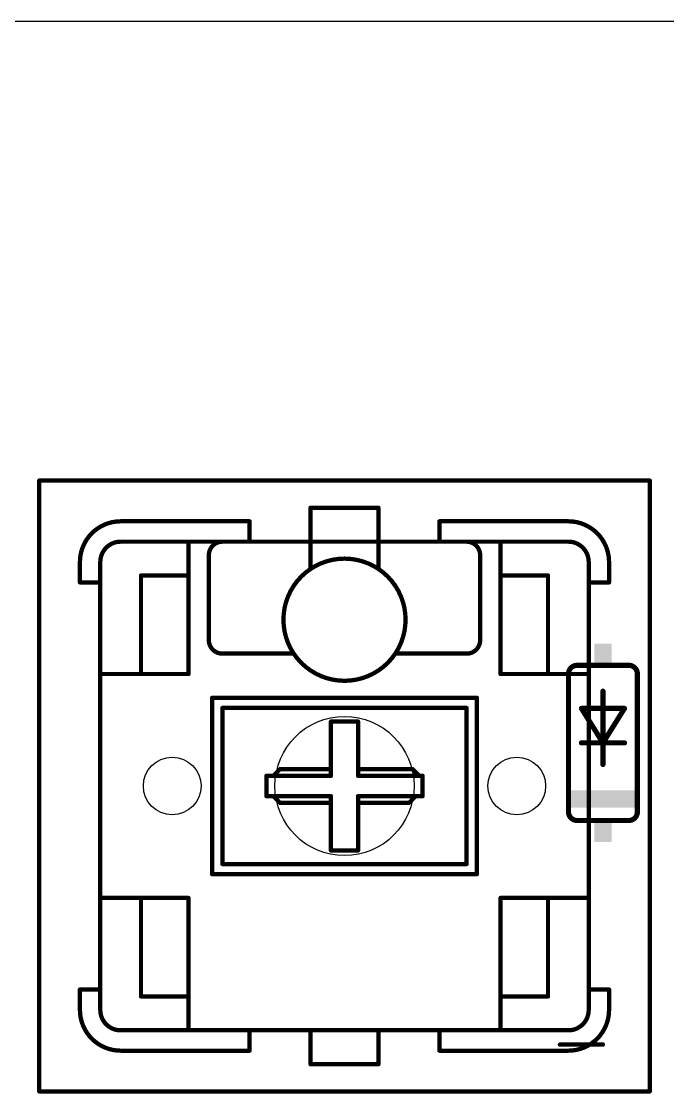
# Model space of a CAD drawing. Extents: x 0 to 155, y -1 to 106.
# Drawn here: x 20.95 to 40, y 74.76 to 106.35 of the extents above; entities that cross this region are included whole.
import ezdxf

# ---------------------------------------------------------------- set-up
doc = ezdxf.new("R2010")
doc.units = 0
doc.layers.add('20', color=7, linetype='CONTINUOUS')
doc.layers.add('21', color=253, linetype='CONTINUOUS')

# ---------------------------------------------------------------- blocks, each defined once
blk = doc.blocks.new('RECT')
blk.add_solid([(-0.5, -0.5), (0.5, -0.5), (-0.5, 0.5), (0.5, 0.5)])

msp = doc.modelspace()

# ---------------------------------------------------------------- linework, layer by layer
at = {"layer": '20'}
msp.add_line((154.92, 106.35), (0, 106.35), dxfattribs=at)
for centre, radius in [((30.48, 83.82), 2.05), ((25.4, 83.82), 0.85), ((35.56, 83.82), 0.85)]:
    msp.add_circle(centre, radius, dxfattribs=at)
at = {"layer": '21'}
for points, const_width in [([(21.48, 92.82), (39.48, 92.82)], 0.127), ([(21.48, 74.82), (21.48, 92.82)], 0.127), ([(39.48, 92.82), (39.48, 74.82)], 0.127), ([(29.48, 92.02), (31.48, 92.02)], 0.127), ([(29.48, 91.02), (29.48, 92.02)], 0.127), ([(31.48, 91.02), (31.48, 92.02)], 0.127), ([(23.88, 91.62), (27.68, 91.62)], 0.127), ([(27.68, 91.02), (27.68, 91.62)], 0.127), ([(33.28, 91.62), (37.08, 91.62)], 0.127), ([(33.28, 91.02), (33.28, 91.62)], 0.127), ([(23.88, 91.02), (27.68, 91.02)], 0.127), ([(25.88, 91.02), (25.88, 90.02)], 0.127), ([(27.68, 91.02), (29.48, 91.02)], 0.127), ([(29.48, 91.02), (31.48, 91.02)], 0.127), ([(29.48, 90.22), (29.48, 91.02)], 0.127), ([(31.48, 91.02), (33.28, 91.02)], 0.127), ([(31.48, 91.02), (31.48, 90.22)], 0.127), ([(33.28, 91.02), (37.08, 91.02)], 0.127), ([(35.08, 91.02), (35.08, 90.02)], 0.127), ([(26.48, 88.12), (26.48, 90.62)], 0.127), ([(34.48, 88.12), (34.48, 90.62)], 0.127), ([(22.68, 89.82), (22.68, 90.42)], 0.127), ([(23.28, 89.82), (23.28, 90.42)], 0.127), ([(37.68, 90.42), (37.68, 89.82)], 0.127), ([(38.28, 90.42), (38.28, 89.82)], 0.127), ([(24.48, 90.02), (24.48, 87.12)], 0.127), ([(25.88, 90.02), (24.48, 90.02)], 0.127), ([(25.88, 90.02), (25.88, 87.12)], 0.127), ([(35.08, 90.02), (35.08, 87.12)], 0.127), ([(36.48, 90.02), (35.08, 90.02)], 0.127), ([(36.48, 90.02), (36.48, 87.12)], 0.127), ([(23.28, 89.82), (22.68, 89.82)], 0.127), ([(23.28, 77.82), (23.28, 89.82)], 0.127), ([(37.68, 89.82), (37.68, 77.82)], 0.127), ([(37.68, 89.82), (38.28, 89.82)], 0.127), ([(26.88, 87.72), (28.98, 87.72)], 0.127), ([(31.98, 87.72), (34.08, 87.72)], 0.127), ([(37.084, 83.058), (37.084, 87.122)], 0.1524), ([(37.338, 87.376), (38.862, 87.376)], 0.1524), ([(39.116, 83.058), (39.116, 87.122)], 0.1524), ([(24.48, 87.12), (23.28, 87.12)], 0.127), ([(25.88, 87.12), (24.48, 87.12)], 0.127), ([(36.48, 87.12), (35.08, 87.12)], 0.127), ([(37.68, 87.12), (36.48, 87.12)], 0.127), ([(38.1, 85.09), (38.1, 86.614)], 0.1524), ([(26.58, 81.22), (26.58, 86.42)], 0.127), ([(26.58, 86.42), (34.38, 86.42)], 0.127), ([(34.38, 86.42), (34.38, 81.22)], 0.127), ([(26.88, 81.52), (26.88, 86.12)], 0.127), ([(26.88, 86.12), (34.08, 86.12)], 0.127), ([(34.08, 86.12), (34.08, 81.52)], 0.127), ([(37.465, 86.106), (38.735, 86.106)], 0.1524), ([(38.1, 85.09), (37.465, 86.106)], 0.1524), ([(38.735, 86.106), (38.1, 85.09)], 0.1524), ([(30.08, 84.32), (30.08, 85.72)], 0.127), ([(30.08, 85.72), (30.88, 85.72)], 0.127), ([(30.88, 85.72), (30.88, 84.32)], 0.127), ([(37.465, 85.09), (38.1, 85.09)], 0.1524), ([(38.1, 84.455), (38.1, 85.09)], 0.1524), ([(38.1, 85.09), (38.735, 85.09)], 0.1524), ([(28.58, 84.32), (28.38, 84.12)], 0.127), ([(30.08, 84.32), (28.58, 84.32)], 0.127), ([(30.08, 84.12), (30.08, 84.32)], 0.127), ([(30.88, 84.32), (30.88, 84.12)], 0.127), ([(32.48, 84.32), (30.88, 84.32)], 0.127), ([(32.68, 84.12), (32.48, 84.32)], 0.127), ([(28.18, 83.52), (28.18, 84.12)], 0.127), ([(28.18, 84.12), (28.38, 84.12)], 0.127), ([(28.38, 84.12), (30.08, 84.12)], 0.127), ([(30.88, 84.12), (32.68, 84.12)], 0.127), ([(32.78, 84.12), (32.68, 84.12)], 0.127), ([(32.78, 84.12), (32.78, 83.52)], 0.127), ([(28.38, 83.52), (28.18, 83.52)], 0.127), ([(30.08, 83.52), (28.38, 83.52)], 0.127), ([(28.38, 83.52), (28.58, 83.32)], 0.127), ([(30.08, 83.32), (30.08, 83.52)], 0.127), ([(32.58, 83.52), (30.88, 83.52)], 0.127), ([(30.88, 83.52), (30.88, 83.32)], 0.127), ([(32.58, 83.52), (32.38, 83.32)], 0.127), ([(32.78, 83.52), (32.58, 83.52)], 0.127), ([(30.08, 83.32), (28.58, 83.32)], 0.127), ([(30.08, 81.92), (30.08, 83.32)], 0.127), ([(30.88, 83.32), (30.88, 81.92)], 0.127), ([(32.38, 83.32), (30.88, 83.32)], 0.127), ([(37.338, 82.804), (38.862, 82.804)], 0.1524), ([(30.88, 81.92), (30.08, 81.92)], 0.127), ([(34.08, 81.52), (26.88, 81.52)], 0.127), ([(34.38, 81.22), (26.58, 81.22)], 0.127), ([(24.48, 80.52), (23.28, 80.52)], 0.127), ([(25.88, 80.52), (24.48, 80.52)], 0.127), ([(24.48, 80.52), (24.48, 77.62)], 0.127), ([(25.88, 80.52), (25.88, 77.62)], 0.127), ([(36.48, 80.52), (35.08, 80.52)], 0.127), ([(35.08, 80.52), (35.08, 77.62)], 0.127), ([(37.68, 80.52), (36.48, 80.52)], 0.127), ([(36.48, 80.52), (36.48, 77.62)], 0.127), ([(22.68, 77.22), (22.68, 77.82)], 0.127), ([(23.28, 77.82), (22.68, 77.82)], 0.127), ([(23.28, 77.22), (23.28, 77.82)], 0.127), ([(37.68, 77.82), (37.68, 77.22)], 0.127), ([(37.68, 77.82), (38.28, 77.82)], 0.127), ([(38.28, 77.82), (38.28, 77.22)], 0.127), ([(25.88, 77.62), (24.48, 77.62)], 0.127), ([(25.88, 77.62), (25.88, 76.62)], 0.127), ([(35.08, 77.62), (35.08, 76.62)], 0.127), ([(36.48, 77.62), (35.08, 77.62)], 0.127), ([(27.68, 76.62), (23.88, 76.62)], 0.127), ([(29.48, 76.62), (27.68, 76.62)], 0.127), ([(27.68, 76.02), (27.68, 76.62)], 0.127), ([(33.28, 76.62), (29.48, 76.62)], 0.127), ([(29.48, 75.62), (29.48, 76.62)], 0.127), ([(31.48, 75.62), (31.48, 76.62)], 0.127), ([(37.08, 76.62), (33.28, 76.62)], 0.127), ([(33.28, 76.02), (33.28, 76.62)], 0.127), ([(36.83, 76.2), (38.1, 76.2)], 0.127), ([(27.68, 76.02), (23.88, 76.02)], 0.127), ([(37.08, 76.02), (33.28, 76.02)], 0.127), ([(29.48, 75.62), (31.48, 75.62)], 0.127), ([(39.48, 74.82), (21.48, 74.82)], 0.127)]:
    msp.add_lwpolyline(points, dxfattribs=dict(at, const_width=const_width))
for points, const_width in [([(21.48, 92.8518, 1), (21.48, 92.7883)], 0.0635), ([(21.5117, 92.82, 1), (21.4483, 92.82)], 0.0635), ([(39.5118, 92.82, 1), (39.4483, 92.82)], 0.0635), ([(39.48, 92.7883, 1), (39.48, 92.8518)], 0.0635), ([(29.48, 92.0518, 1), (29.48, 91.9883)], 0.0635), ([(29.5117, 92.02, 1), (29.4483, 92.02)], 0.0635), ([(31.5117, 92.02, 1), (31.4483, 92.02)], 0.0635), ([(31.48, 91.9883, 1), (31.48, 92.0518)], 0.0635), ([(23.88, 91.62, 0.4142), (22.68, 90.42)], 0.127), ([(23.88, 91.6518, 1), (23.88, 91.5883)], 0.0635), ([(23.88, 91.5883, 1), (23.88, 91.6518)], 0.0635), ([(27.7117, 91.62, 1), (27.6483, 91.62)], 0.0635), ([(27.68, 91.5883, 1), (27.68, 91.6518)], 0.0635), ([(33.3118, 91.62, 1), (33.2482, 91.62)], 0.0635), ([(33.28, 91.6518, 1), (33.28, 91.5883)], 0.0635), ([(38.28, 90.42, 0.4142), (37.08, 91.62)], 0.127), ([(37.08, 91.6518, 1), (37.08, 91.5883)], 0.0635), ([(37.08, 91.5883, 1), (37.08, 91.6518)], 0.0635), ([(23.88, 91.02, 0.4142), (23.28, 90.42)], 0.127), ([(23.88, 91.0518, 1), (23.88, 90.9883)], 0.0635), ([(23.88, 90.9883, 1), (23.88, 91.0518)], 0.0635), ([(25.9118, 91.02, 1), (25.8483, 91.02)], 0.0635), ([(26.88, 91.02, 0.4142), (26.48, 90.62)], 0.127), ([(26.88, 90.9883, 1), (26.88, 91.0518)], 0.0635), ([(27.68, 91.0518, 1), (27.68, 90.9883)], 0.0635), ([(27.6483, 91.02, 1), (27.7117, 91.02)], 0.0635), ([(27.68, 90.9883, 1), (27.68, 91.0518)], 0.0635), ([(29.48, 91.0518, 1), (29.48, 90.9883)], 0.0635), ([(29.5117, 91.02, 1), (29.4483, 91.02)], 0.0635), ([(29.4483, 91.02, 1), (29.5117, 91.02)], 0.0635), ([(29.48, 90.9883, 1), (29.48, 91.0518)], 0.0635), ([(31.48, 91.0518, 1), (31.48, 90.9883)], 0.0635), ([(31.5117, 91.02, 1), (31.4483, 91.02)], 0.0635), ([(31.4483, 91.02, 1), (31.5117, 91.02)], 0.0635), ([(31.48, 90.9883, 1), (31.48, 91.0518)], 0.0635), ([(33.2482, 91.02, 1), (33.3118, 91.02)], 0.0635), ([(33.28, 91.0518, 1), (33.28, 90.9883)], 0.0635), ([(33.28, 90.9883, 1), (33.28, 91.0518)], 0.0635), ([(34.08, 91.0518, 1), (34.08, 90.9883)], 0.0635), ([(34.48, 90.62, 0.4142), (34.08, 91.02)], 0.127), ([(35.1118, 91.02, 1), (35.0482, 91.02)], 0.0635), ([(37.08, 91.0518, 1), (37.08, 90.9883)], 0.0635), ([(37.68, 90.42, 0.4142), (37.08, 91.02)], 0.127), ([(37.08, 90.9883, 1), (37.08, 91.0518)], 0.0635), ([(26.5117, 90.62, 1), (26.4483, 90.62)], 0.0635), ([(34.5118, 90.62, 1), (34.4483, 90.62)], 0.0635), ([(22.7117, 90.42, 1), (22.6483, 90.42)], 0.0635), ([(22.6483, 90.42, 1), (22.7117, 90.42)], 0.0635), ([(23.3117, 90.42, 1), (23.2483, 90.42)], 0.0635), ([(23.2483, 90.42, 1), (23.3117, 90.42)], 0.0635), ([(26.4483, 90.62, 1), (26.5117, 90.62)], 0.0635), ([(30.48, 90.52, 1), (30.48, 86.92)], 0.127), ([(30.48, 90.5518, 1), (30.48, 90.4883)], 0.0635), ([(30.48, 86.92, 1), (30.48, 90.52)], 0.127), ([(30.48, 90.4883, 1), (30.48, 90.5518)], 0.0635), ([(34.4483, 90.62, 1), (34.5118, 90.62)], 0.0635), ([(37.7118, 90.42, 1), (37.6482, 90.42)], 0.0635), ([(37.6482, 90.42, 1), (37.7118, 90.42)], 0.0635), ([(38.3118, 90.42, 1), (38.2482, 90.42)], 0.0635), ([(38.2482, 90.42, 1), (38.3118, 90.42)], 0.0635), ([(24.48, 90.0518, 1), (24.48, 89.9883)], 0.0635), ([(24.5117, 90.02, 1), (24.4483, 90.02)], 0.0635), ([(25.9118, 90.02, 1), (25.8483, 90.02)], 0.0635), ([(25.8483, 90.02, 1), (25.9118, 90.02)], 0.0635), ([(25.88, 89.9883, 1), (25.88, 90.0518)], 0.0635), ([(29.4483, 90.22, 1), (29.5117, 90.22)], 0.0635), ([(31.4483, 90.22, 1), (31.5117, 90.22)], 0.0635), ([(35.1118, 90.02, 1), (35.0482, 90.02)], 0.0635), ([(35.0482, 90.02, 1), (35.1118, 90.02)], 0.0635), ([(35.08, 90.0518, 1), (35.08, 89.9883)], 0.0635), ([(36.5118, 90.02, 1), (36.4483, 90.02)], 0.0635), ([(36.48, 89.9883, 1), (36.48, 90.0518)], 0.0635), ([(22.68, 89.8518, 1), (22.68, 89.7883)], 0.0635), ([(22.6483, 89.82, 1), (22.7117, 89.82)], 0.0635), ([(23.3117, 89.82, 1), (23.2483, 89.82)], 0.0635), ([(23.2483, 89.82, 1), (23.3117, 89.82)], 0.0635), ([(23.28, 89.7883, 1), (23.28, 89.8518)], 0.0635), ([(37.7118, 89.82, 1), (37.6482, 89.82)], 0.0635), ([(37.68, 89.8518, 1), (37.68, 89.7883)], 0.0635), ([(37.6482, 89.82, 1), (37.7118, 89.82)], 0.0635), ([(38.2482, 89.82, 1), (38.3118, 89.82)], 0.0635), ([(38.28, 89.7883, 1), (38.28, 89.8518)], 0.0635), ([(26.48, 88.12, 0.4142), (26.88, 87.72)], 0.127), ([(26.5117, 88.12, 1), (26.4483, 88.12)], 0.0635), ([(26.4483, 88.12, 1), (26.5117, 88.12)], 0.0635), ([(34.08, 87.72, 0.4142), (34.48, 88.12)], 0.127), ([(34.5118, 88.12, 1), (34.4483, 88.12)], 0.0635), ([(34.4483, 88.12, 1), (34.5118, 88.12)], 0.0635), ([(26.88, 87.7518, 1), (26.88, 87.6882)], 0.0635), ([(26.88, 87.6882, 1), (26.88, 87.7518)], 0.0635), ([(28.98, 87.6882, 1), (28.98, 87.7518)], 0.0635), ([(31.98, 87.7518, 1), (31.98, 87.6882)], 0.0635), ([(34.08, 87.7518, 1), (34.08, 87.6882)], 0.0635), ([(34.08, 87.6882, 1), (34.08, 87.7518)], 0.0635), ([(37.338, 87.376, 0.4142), (37.084, 87.122)], 0.1524), ([(37.1221, 87.122, 1), (37.0459, 87.122)], 0.0762), ([(37.338, 87.4141, 1), (37.338, 87.3379)], 0.0762), ([(37.338, 87.3379, 1), (37.338, 87.4141)], 0.0762), ([(39.116, 87.122, 0.4142), (38.862, 87.376)], 0.1524), ([(38.862, 87.4141, 1), (38.862, 87.3379)], 0.0762), ([(38.862, 87.3379, 1), (38.862, 87.4141)], 0.0762), ([(39.1541, 87.122, 1), (39.0779, 87.122)], 0.0762), ([(23.28, 87.1518, 1), (23.28, 87.0883)], 0.0635), ([(24.48, 87.1518, 1), (24.48, 87.0883)], 0.0635), ([(24.4483, 87.12, 1), (24.5117, 87.12)], 0.0635), ([(24.48, 87.0883, 1), (24.48, 87.1518)], 0.0635), ([(25.8483, 87.12, 1), (25.9118, 87.12)], 0.0635), ([(25.88, 87.0883, 1), (25.88, 87.1518)], 0.0635), ([(30.48, 86.9518, 1), (30.48, 86.8882)], 0.0635), ([(30.48, 86.8882, 1), (30.48, 86.9518)], 0.0635), ([(35.0482, 87.12, 1), (35.1118, 87.12)], 0.0635), ([(35.08, 87.1518, 1), (35.08, 87.0883)], 0.0635), ([(36.48, 87.1518, 1), (36.48, 87.0883)], 0.0635), ([(36.4483, 87.12, 1), (36.5118, 87.12)], 0.0635), ([(36.48, 87.0883, 1), (36.48, 87.1518)], 0.0635), ([(37.0459, 87.122, 1), (37.1221, 87.122)], 0.0762), ([(37.68, 87.0883, 1), (37.68, 87.1518)], 0.0635), ([(39.0779, 87.122, 1), (39.1541, 87.122)], 0.0762), ([(38.1381, 86.614, 1), (38.0619, 86.614)], 0.0762), ([(26.58, 86.4518, 1), (26.58, 86.3882)], 0.0635), ([(26.6118, 86.42, 1), (26.5483, 86.42)], 0.0635), ([(34.4118, 86.42, 1), (34.3483, 86.42)], 0.0635), ([(34.38, 86.3882, 1), (34.38, 86.4518)], 0.0635), ([(26.9118, 86.12, 1), (26.8483, 86.12)], 0.0635), ([(26.88, 86.1518, 1), (26.88, 86.0883)], 0.0635), ([(34.1118, 86.12, 1), (34.0482, 86.12)], 0.0635), ([(34.08, 86.0883, 1), (34.08, 86.1518)], 0.0635), ([(37.465, 86.1441, 1), (37.465, 86.0679)], 0.0762), ([(37.4973, 86.1262, 1), (37.4327, 86.0858)], 0.0762), ([(38.7673, 86.0858, 1), (38.7027, 86.1262)], 0.0762), ([(38.735, 86.0679, 1), (38.735, 86.1441)], 0.0762), ([(30.08, 85.7518, 1), (30.08, 85.6882)], 0.0635), ([(30.1118, 85.72, 1), (30.0483, 85.72)], 0.0635), ([(30.9118, 85.72, 1), (30.8483, 85.72)], 0.0635), ([(30.88, 85.6882, 1), (30.88, 85.7518)], 0.0635), ([(37.465, 85.1281, 1), (37.465, 85.0519)], 0.0762), ([(38.1381, 85.09, 1), (38.0619, 85.09)], 0.0762), ([(38.1, 85.1281, 1), (38.1, 85.0519)], 0.0762), ([(38.0677, 85.1102, 1), (38.1323, 85.0698)], 0.0762), ([(38.0619, 85.09, 1), (38.1381, 85.09)], 0.0762), ([(38.0677, 85.0698, 1), (38.1323, 85.1102)], 0.0762), ([(38.1, 85.0519, 1), (38.1, 85.1281)], 0.0762), ([(38.735, 85.0519, 1), (38.735, 85.1281)], 0.0762), ([(28.58, 84.3518, 1), (28.58, 84.2883)], 0.0635), ([(28.6025, 84.2975, 1), (28.5575, 84.3425)], 0.0635), ([(30.1118, 84.32, 1), (30.0483, 84.32)], 0.0635), ([(30.08, 84.2883, 1), (30.08, 84.3518)], 0.0635), ([(30.9118, 84.32, 1), (30.8483, 84.32)], 0.0635), ([(30.88, 84.3518, 1), (30.88, 84.2883)], 0.0635), ([(32.5025, 84.3425, 1), (32.4575, 84.2975)], 0.0635), ([(32.48, 84.2883, 1), (32.48, 84.3518)], 0.0635), ([(38.0619, 84.455, 1), (38.1381, 84.455)], 0.0762), ([(28.18, 84.1518, 1), (28.18, 84.0883)], 0.0635), ([(28.2117, 84.12, 1), (28.1483, 84.12)], 0.0635), ([(28.3575, 84.1425, 1), (28.4025, 84.0975)], 0.0635), ([(28.38, 84.1518, 1), (28.38, 84.0883)], 0.0635), ([(28.38, 84.0883, 1), (28.38, 84.1518)], 0.0635), ([(30.0483, 84.32, 1), (30.1118, 84.32)], 0.0635), ([(30.0483, 84.12, 1), (30.1118, 84.12)], 0.0635), ([(30.08, 84.0883, 1), (30.08, 84.1518)], 0.0635), ([(30.8483, 84.32, 1), (30.9118, 84.32)], 0.0635), ([(30.88, 84.1518, 1), (30.88, 84.0883)], 0.0635), ([(30.8483, 84.12, 1), (30.9118, 84.12)], 0.0635), ([(32.68, 84.1518, 1), (32.68, 84.0883)], 0.0635), ([(32.6575, 84.0975, 1), (32.7025, 84.1425)], 0.0635), ([(32.68, 84.0883, 1), (32.68, 84.1518)], 0.0635), ([(32.8118, 84.12, 1), (32.7482, 84.12)], 0.0635), ([(32.78, 84.0883, 1), (32.78, 84.1518)], 0.0635), ([(28.18, 83.5518, 1), (28.18, 83.4883)], 0.0635), ([(28.1483, 83.52, 1), (28.2117, 83.52)], 0.0635), ([(28.4025, 83.5425, 1), (28.3575, 83.4975)], 0.0635), ([(28.38, 83.5518, 1), (28.38, 83.4883)], 0.0635), ([(28.38, 83.4883, 1), (28.38, 83.5518)], 0.0635), ([(30.1118, 83.52, 1), (30.0483, 83.52)], 0.0635), ([(30.08, 83.4883, 1), (30.08, 83.5518)], 0.0635), ([(30.88, 83.5518, 1), (30.88, 83.4883)], 0.0635), ([(30.9118, 83.52, 1), (30.8483, 83.52)], 0.0635), ([(32.58, 83.5518, 1), (32.58, 83.4883)], 0.0635), ([(32.6025, 83.4975, 1), (32.5575, 83.5425)], 0.0635), ([(32.58, 83.4883, 1), (32.58, 83.5518)], 0.0635), ([(32.7482, 83.52, 1), (32.8118, 83.52)], 0.0635), ([(32.78, 83.4883, 1), (32.78, 83.5518)], 0.0635), ([(28.58, 83.3518, 1), (28.58, 83.2883)], 0.0635), ([(28.5575, 83.2975, 1), (28.6025, 83.3425)], 0.0635), ([(30.1118, 83.32, 1), (30.0483, 83.32)], 0.0635), ([(30.0483, 83.32, 1), (30.1118, 83.32)], 0.0635), ([(30.08, 83.2883, 1), (30.08, 83.3518)], 0.0635), ([(30.9118, 83.32, 1), (30.8483, 83.32)], 0.0635), ([(30.88, 83.3518, 1), (30.88, 83.2883)], 0.0635), ([(30.8483, 83.32, 1), (30.9118, 83.32)], 0.0635), ([(32.3575, 83.3425, 1), (32.4025, 83.2975)], 0.0635), ([(32.38, 83.2883, 1), (32.38, 83.3518)], 0.0635), ([(37.084, 83.058, 0.4142), (37.338, 82.804)], 0.1524), ([(37.1221, 83.058, 1), (37.0459, 83.058)], 0.0762), ([(37.0459, 83.058, 1), (37.1221, 83.058)], 0.0762), ([(38.862, 82.804, 0.4142), (39.116, 83.058)], 0.1524), ([(39.1541, 83.058, 1), (39.0779, 83.058)], 0.0762), ([(39.0779, 83.058, 1), (39.1541, 83.058)], 0.0762), ([(37.338, 82.8421, 1), (37.338, 82.7659)], 0.0762), ([(37.338, 82.7659, 1), (37.338, 82.8421)], 0.0762), ([(38.862, 82.8421, 1), (38.862, 82.7659)], 0.0762), ([(38.862, 82.7659, 1), (38.862, 82.8421)], 0.0762), ([(30.08, 81.9518, 1), (30.08, 81.8882)], 0.0635), ([(30.0483, 81.92, 1), (30.1118, 81.92)], 0.0635), ([(30.8483, 81.92, 1), (30.9118, 81.92)], 0.0635), ([(30.88, 81.8882, 1), (30.88, 81.9518)], 0.0635), ([(26.88, 81.5518, 1), (26.88, 81.4883)], 0.0635), ([(26.8483, 81.52, 1), (26.9118, 81.52)], 0.0635), ([(34.0482, 81.52, 1), (34.1118, 81.52)], 0.0635), ([(34.08, 81.4883, 1), (34.08, 81.5518)], 0.0635), ([(26.58, 81.2518, 1), (26.58, 81.1882)], 0.0635), ([(26.5483, 81.22, 1), (26.6118, 81.22)], 0.0635), ([(34.3483, 81.22, 1), (34.4118, 81.22)], 0.0635), ([(34.38, 81.1882, 1), (34.38, 81.2518)], 0.0635), ([(23.28, 80.5518, 1), (23.28, 80.4883)], 0.0635), ([(24.48, 80.5518, 1), (24.48, 80.4883)], 0.0635), ([(24.5117, 80.52, 1), (24.4483, 80.52)], 0.0635), ([(24.48, 80.4883, 1), (24.48, 80.5518)], 0.0635), ([(25.9118, 80.52, 1), (25.8483, 80.52)], 0.0635), ([(25.88, 80.4883, 1), (25.88, 80.5518)], 0.0635), ([(35.1118, 80.52, 1), (35.0482, 80.52)], 0.0635), ([(35.08, 80.5518, 1), (35.08, 80.4883)], 0.0635), ([(36.48, 80.5518, 1), (36.48, 80.4883)], 0.0635), ([(36.5118, 80.52, 1), (36.4483, 80.52)], 0.0635), ([(36.48, 80.4883, 1), (36.48, 80.5518)], 0.0635), ([(37.68, 80.4883, 1), (37.68, 80.5518)], 0.0635), ([(22.68, 77.8518, 1), (22.68, 77.7883)], 0.0635), ([(22.7117, 77.82, 1), (22.6483, 77.82)], 0.0635), ([(23.3117, 77.82, 1), (23.2483, 77.82)], 0.0635), ([(23.2483, 77.82, 1), (23.3117, 77.82)], 0.0635), ([(23.28, 77.7883, 1), (23.28, 77.8518)], 0.0635), ([(37.7118, 77.82, 1), (37.6482, 77.82)], 0.0635), ([(37.68, 77.8518, 1), (37.68, 77.7883)], 0.0635), ([(37.6482, 77.82, 1), (37.7118, 77.82)], 0.0635), ([(38.3118, 77.82, 1), (38.2482, 77.82)], 0.0635), ([(38.28, 77.7883, 1), (38.28, 77.8518)], 0.0635), ([(24.48, 77.6518, 1), (24.48, 77.5883)], 0.0635), ([(24.4483, 77.62, 1), (24.5117, 77.62)], 0.0635), ([(25.9118, 77.62, 1), (25.8483, 77.62)], 0.0635), ([(25.8483, 77.62, 1), (25.9118, 77.62)], 0.0635), ([(25.88, 77.5883, 1), (25.88, 77.6518)], 0.0635), ([(35.1118, 77.62, 1), (35.0482, 77.62)], 0.0635), ([(35.0482, 77.62, 1), (35.1118, 77.62)], 0.0635), ([(35.08, 77.6518, 1), (35.08, 77.5883)], 0.0635), ([(36.4483, 77.62, 1), (36.5118, 77.62)], 0.0635), ([(36.48, 77.5883, 1), (36.48, 77.6518)], 0.0635), ([(22.68, 77.22, 0.4142), (23.88, 76.02)], 0.127), ([(22.7117, 77.22, 1), (22.6483, 77.22)], 0.0635), ([(22.6483, 77.22, 1), (22.7117, 77.22)], 0.0635), ([(23.28, 77.22, 0.4142), (23.88, 76.62)], 0.127), ([(23.3117, 77.22, 1), (23.2483, 77.22)], 0.0635), ([(23.2483, 77.22, 1), (23.3117, 77.22)], 0.0635), ([(37.08, 76.02, 0.4142), (38.28, 77.22)], 0.127), ([(37.08, 76.62, 0.4142), (37.68, 77.22)], 0.127), ([(37.7118, 77.22, 1), (37.6482, 77.22)], 0.0635), ([(37.6482, 77.22, 1), (37.7118, 77.22)], 0.0635), ([(38.3118, 77.22, 1), (38.2482, 77.22)], 0.0635), ([(38.2482, 77.22, 1), (38.3118, 77.22)], 0.0635), ([(23.88, 76.6518, 1), (23.88, 76.5883)], 0.0635), ([(23.88, 76.5883, 1), (23.88, 76.6518)], 0.0635), ([(25.8483, 76.62, 1), (25.9118, 76.62)], 0.0635), ([(27.68, 76.6518, 1), (27.68, 76.5883)], 0.0635), ([(27.7117, 76.62, 1), (27.6483, 76.62)], 0.0635), ([(27.68, 76.5883, 1), (27.68, 76.6518)], 0.0635), ([(29.48, 76.6518, 1), (29.48, 76.5883)], 0.0635), ([(29.5117, 76.62, 1), (29.4483, 76.62)], 0.0635), ([(29.48, 76.5883, 1), (29.48, 76.6518)], 0.0635), ([(31.5117, 76.62, 1), (31.4483, 76.62)], 0.0635), ([(33.3118, 76.62, 1), (33.2482, 76.62)], 0.0635), ([(33.28, 76.6518, 1), (33.28, 76.5883)], 0.0635), ([(33.28, 76.5883, 1), (33.28, 76.6518)], 0.0635), ([(35.0482, 76.62, 1), (35.1118, 76.62)], 0.0635), ([(37.08, 76.6518, 1), (37.08, 76.5883)], 0.0635), ([(37.08, 76.5883, 1), (37.08, 76.6518)], 0.0635), ([(36.83, 76.2318, 1), (36.83, 76.1683)], 0.0635), ([(38.1, 76.1683, 1), (38.1, 76.2318)], 0.0635), ([(23.88, 76.0518, 1), (23.88, 75.9883)], 0.0635), ([(23.88, 75.9883, 1), (23.88, 76.0518)], 0.0635), ([(27.6483, 76.02, 1), (27.7117, 76.02)], 0.0635), ([(27.68, 75.9883, 1), (27.68, 76.0518)], 0.0635), ([(33.2482, 76.02, 1), (33.3118, 76.02)], 0.0635), ([(33.28, 76.0518, 1), (33.28, 75.9883)], 0.0635), ([(37.08, 76.0518, 1), (37.08, 75.9883)], 0.0635), ([(37.08, 75.9883, 1), (37.08, 76.0518)], 0.0635), ([(29.48, 75.6518, 1), (29.48, 75.5883)], 0.0635), ([(29.4483, 75.62, 1), (29.5117, 75.62)], 0.0635), ([(31.4483, 75.62, 1), (31.5117, 75.62)], 0.0635), ([(31.48, 75.5883, 1), (31.48, 75.6518)], 0.0635), ([(21.48, 74.8518, 1), (21.48, 74.7883)], 0.0635), ([(39.48, 74.7883, 1), (39.48, 74.8518)], 0.0635), ([(21.4483, 74.82, 1), (21.5117, 74.82)], 0.0635), ([(39.4483, 74.82, 1), (39.5118, 74.82)], 0.0635)]:
    msp.add_lwpolyline(points, format="xyb", dxfattribs=dict(at, const_width=const_width))

# ---------------------------------------------------------------- block references
at = {"layer": '21', "rotation": 90}
for p, xscale, yscale in [((38.1, 87.6935), 0.635, 0.508), ((38.1, 83.439), 0.508, 2.032), ((38.1, 82.4865), 0.635, 0.508)]:
    msp.add_blockref('RECT', p, dxfattribs=dict(at, xscale=xscale, yscale=yscale))

doc.saveas('drawing.dxf')
